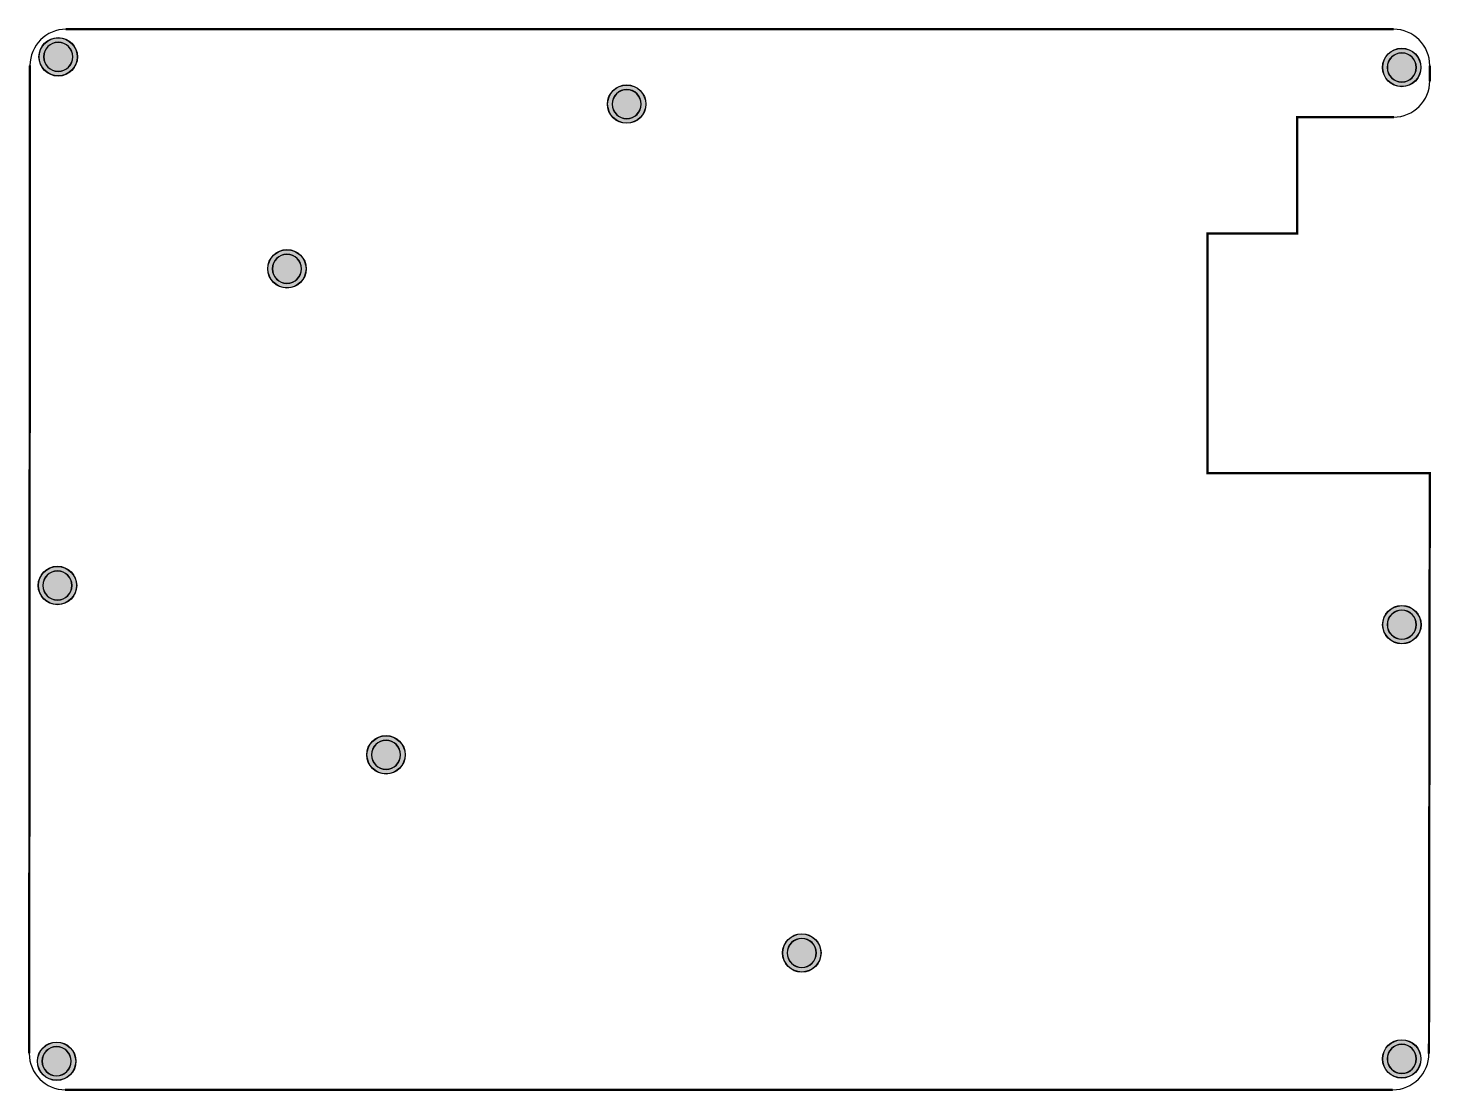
# Model space of a CAD drawing. Header units: millimetres. Extents: x 15 to 169, y -133 to -16.
import ezdxf

# ---------------------------------------------------------------- set-up
doc = ezdxf.new("R2010")
doc.units = ezdxf.units.MM
for name, color, linetype, true_color in [('BoardOutLine', 7, 'Continuous', 0xff00ff), ('BottomSolderMaskLayer', 7, 'Continuous', 0xaa00ff), ('Multi-Layer', 7, 'Continuous', 0xc0c0c0), ('TopSolderMaskLayer', 7, 'Continuous', 0x800080)]:
    doc.layers.add(name, color=color, linetype=linetype, true_color=true_color)

msp = doc.modelspace()

# ---------------------------------------------------------------- hatches: boundary and pattern name
at = {"layer": 'BottomSolderMaskLayer'}
for points in [[(15.96, -19.43, 1), (20.21, -19.43, 1)], [(164.12, -20.6, 1), (168.36, -20.6, 1)], [(78.65, -24.64, 1), (82.89, -24.64, 1)], [(41.19, -42.8, 1), (45.43, -42.8, 1)], [(15.88, -77.72, 1), (20.12, -77.72, 1)], [(164.12, -82.04, 1), (168.37, -82.04, 1)], [(52.11, -96.39, 1), (56.35, -96.39, 1)], [(97.96, -118.24, 1), (102.2, -118.24, 1)], [(15.79, -130.18, 1), (20.03, -130.18, 1)], [(164.12, -129.92, 1), (168.36, -129.92, 1)]]:
    msp.add_hatch(color=256, dxfattribs=at).paths.add_polyline_path(points)
at = {"layer": 'TopSolderMaskLayer'}
for points in [[(15.96, -19.43, 1), (20.21, -19.43, 1)], [(164.12, -20.6, 1), (168.36, -20.6, 1)], [(78.65, -24.64, 1), (82.89, -24.64, 1)], [(41.19, -42.8, 1), (45.43, -42.8, 1)], [(15.88, -77.72, 1), (20.12, -77.72, 1)], [(164.12, -82.04, 1), (168.37, -82.04, 1)], [(52.11, -96.39, 1), (56.35, -96.39, 1)], [(97.96, -118.24, 1), (102.2, -118.24, 1)], [(15.79, -130.18, 1), (20.03, -130.18, 1)], [(164.12, -129.92, 1), (168.36, -129.92, 1)]]:
    msp.add_hatch(color=256, dxfattribs=at).paths.add_polyline_path(points)

# ---------------------------------------------------------------- linework, layer by layer
at = {"layer": 'BoardOutLine', "const_width": 0.254}
for points in [[(18.92, -16.38), (165.33, -16.38)], [(14.88, -129.31), (14.97, -20.35)], [(169.33, -20.39), (169.33, -22.14)], [(165.37, -26.08), (154.72, -26.07), (154.72, -38.9), (144.82, -38.9), (144.82, -65.32), (169.33, -65.32), (169.24, -129.35)], [(165.24, -133.32), (18.83, -133.32)]]:
    msp.add_lwpolyline(points, dxfattribs=at)
at = {"layer": 'BoardOutLine'}
for centre, start, end in [((18.97, -20.38), 90, 180), ((165.33, -20.38), 360, 90), ((165.33, -22.08), 270, 0), ((18.88, -129.32), 180, 270), ((165.24, -129.32), 270, 0)]:
    msp.add_arc(centre, 4, start, end, dxfattribs=at)
at = {"layer": 'BottomSolderMaskLayer'}
for points in [[(18.08, -17.82), (18.09, -17.82)], [(166.24, -18.99), (166.25, -18.99)], [(18.08, -21.04), (18.09, -21.04)], [(80.77, -23.03), (80.77, -23.03)], [(166.24, -22.21), (166.25, -22.21)], [(80.77, -26.24), (80.77, -26.24)], [(43.3, -41.19), (43.31, -41.19)], [(43.3, -44.41), (43.31, -44.41)], [(17.99, -76.12), (18, -76.12)], [(17.99, -79.33), (18, -79.33)], [(166.24, -80.44), (166.25, -80.44)], [(166.24, -83.65), (166.25, -83.65)], [(54.23, -94.79), (54.23, -94.79)], [(54.23, -98), (54.23, -98)], [(100.07, -116.63), (100.08, -116.63)], [(100.07, -119.84), (100.08, -119.84)], [(166.24, -128.31), (166.25, -128.31)], [(17.9, -128.57), (17.91, -128.57)], [(17.9, -131.78), (17.91, -131.78)], [(166.24, -131.53), (166.25, -131.53)]]:
    msp.add_lwpolyline(points, close=True, dxfattribs=at)
for centre in [(18.08, -19.43), (166.24, -20.6), (80.77, -24.64), (43.31, -42.8), (18, -77.72), (166.25, -82.04), (54.23, -96.39), (100.08, -118.24), (17.91, -130.18), (166.24, -129.92)]:
    msp.add_circle(centre, 2.12, dxfattribs=at)
for centre, start, end in [((18.08, -19.43), 450, 270), ((18.09, -19.43), 270, 450), ((166.24, -20.6), 450, 270), ((166.25, -20.6), 270, 450), ((80.77, -24.64), 450, 270), ((80.77, -24.64), 270, 450), ((43.3, -42.8), 450, 270), ((43.31, -42.8), 270, 450), ((17.99, -77.72), 450, 270), ((18, -77.72), 270, 450), ((166.24, -82.04), 450, 270), ((166.25, -82.04), 270, 450), ((54.23, -96.39), 450, 270), ((54.23, -96.39), 270, 450), ((100.07, -118.24), 450, 270), ((100.08, -118.24), 270, 450), ((166.24, -129.92), 450, 270), ((166.25, -129.92), 270, 450), ((17.9, -130.18), 450, 270), ((17.91, -130.18), 270, 450)]:
    msp.add_arc(centre, 1.61, start, end, dxfattribs=at)
at = {"layer": 'Multi-Layer'}
for points in [[(18.08, -17.84), (18.09, -17.84)], [(166.24, -19.01), (166.25, -19.01)], [(18.08, -21.02), (18.09, -21.02)], [(80.77, -23.05), (80.77, -23.05)], [(166.24, -22.19), (166.25, -22.19)], [(80.77, -26.23), (80.77, -26.23)], [(43.3, -41.21), (43.31, -41.21)], [(43.3, -44.39), (43.31, -44.39)], [(17.99, -76.14), (18, -76.14)], [(17.99, -79.31), (18, -79.31)], [(166.24, -80.45), (166.25, -80.45)], [(166.24, -83.63), (166.25, -83.63)], [(54.23, -94.81), (54.23, -94.81)], [(54.23, -97.98), (54.23, -97.98)], [(100.07, -116.65), (100.08, -116.65)], [(100.07, -119.82), (100.08, -119.82)], [(166.24, -128.33), (166.25, -128.33)], [(17.9, -128.59), (17.91, -128.59)], [(17.9, -131.76), (17.91, -131.76)], [(166.24, -131.51), (166.25, -131.51)]]:
    msp.add_lwpolyline(points, close=True, dxfattribs=at)
for centre in [(18.08, -19.43), (166.24, -20.6), (80.77, -24.64), (43.31, -42.8), (18, -77.72), (166.25, -82.04), (54.23, -96.39), (100.08, -118.24), (17.91, -130.18), (166.24, -129.92)]:
    msp.add_circle(centre, 2.1, dxfattribs=at)
for centre, start, end in [((18.08, -19.43), 450, 270), ((18.09, -19.43), 270, 450), ((166.24, -20.6), 450, 270), ((166.25, -20.6), 270, 450), ((80.77, -24.64), 450, 270), ((80.77, -24.64), 270, 450), ((43.3, -42.8), 450, 270), ((43.31, -42.8), 270, 450), ((17.99, -77.72), 450, 270), ((18, -77.72), 270, 450), ((166.24, -82.04), 450, 270), ((166.25, -82.04), 270, 450), ((54.23, -96.39), 450, 270), ((54.23, -96.39), 270, 450), ((100.07, -118.24), 450, 270), ((100.08, -118.24), 270, 450), ((166.24, -129.92), 450, 270), ((166.25, -129.92), 270, 450), ((17.9, -130.18), 450, 270), ((17.91, -130.18), 270, 450)]:
    msp.add_arc(centre, 1.59, start, end, dxfattribs=at)
at = {"layer": 'TopSolderMaskLayer'}
for points in [[(18.08, -17.82), (18.09, -17.82)], [(166.24, -18.99), (166.25, -18.99)], [(18.08, -21.04), (18.09, -21.04)], [(80.77, -23.03), (80.77, -23.03)], [(166.24, -22.21), (166.25, -22.21)], [(80.77, -26.24), (80.77, -26.24)], [(43.3, -41.19), (43.31, -41.19)], [(43.3, -44.41), (43.31, -44.41)], [(17.99, -76.12), (18, -76.12)], [(17.99, -79.33), (18, -79.33)], [(166.24, -80.44), (166.25, -80.44)], [(166.24, -83.65), (166.25, -83.65)], [(54.23, -94.79), (54.23, -94.79)], [(54.23, -98), (54.23, -98)], [(100.07, -116.63), (100.08, -116.63)], [(100.07, -119.84), (100.08, -119.84)], [(166.24, -128.31), (166.25, -128.31)], [(17.9, -128.57), (17.91, -128.57)], [(17.9, -131.78), (17.91, -131.78)], [(166.24, -131.53), (166.25, -131.53)]]:
    msp.add_lwpolyline(points, close=True, dxfattribs=at)
for centre in [(18.08, -19.43), (166.24, -20.6), (80.77, -24.64), (43.31, -42.8), (18, -77.72), (166.25, -82.04), (54.23, -96.39), (100.08, -118.24), (17.91, -130.18), (166.24, -129.92)]:
    msp.add_circle(centre, 2.12, dxfattribs=at)
for centre, start, end in [((18.08, -19.43), 450, 270), ((18.09, -19.43), 270, 450), ((166.24, -20.6), 450, 270), ((166.25, -20.6), 270, 450), ((80.77, -24.64), 450, 270), ((80.77, -24.64), 270, 450), ((43.3, -42.8), 450, 270), ((43.31, -42.8), 270, 450), ((17.99, -77.72), 450, 270), ((18, -77.72), 270, 450), ((166.24, -82.04), 450, 270), ((166.25, -82.04), 270, 450), ((54.23, -96.39), 450, 270), ((54.23, -96.39), 270, 450), ((100.07, -118.24), 450, 270), ((100.08, -118.24), 270, 450), ((166.24, -129.92), 450, 270), ((166.25, -129.92), 270, 450), ((17.9, -130.18), 450, 270), ((17.91, -130.18), 270, 450)]:
    msp.add_arc(centre, 1.61, start, end, dxfattribs=at)

doc.saveas('drawing.dxf')
